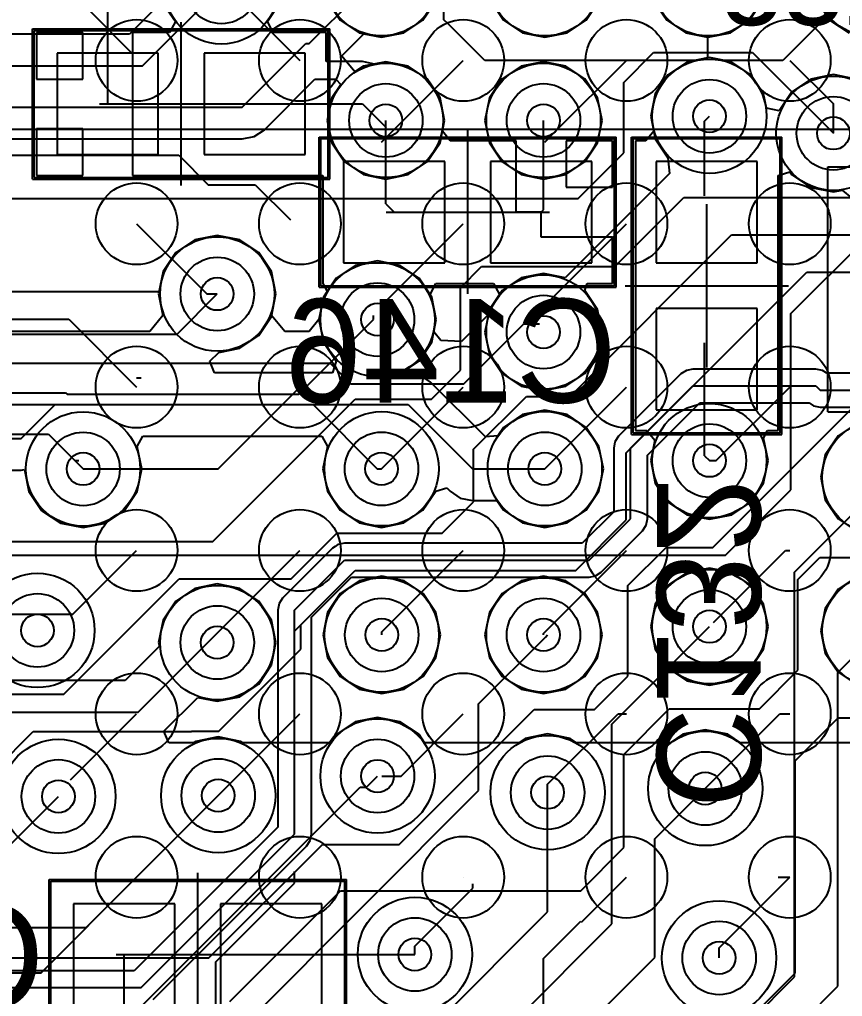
# Model space of a CAD drawing. Extents: x 28 to 300, y 18 to 330.
# Drawn here: x 168.56 to 173.6, y 139.54 to 145.52 of the extents above; entities that cross this region are included whole.
import ezdxf

# ---------------------------------------------------------------- set-up
doc = ezdxf.new("R2010")
doc.units = 0
for name, color, linetype in [('BOTTOMLAYER', 5, 'CONTINUOUS'), ('BOTTOMOVERLAY', 54, 'CONTINUOUS'), ('BOTTOMPASTE', 16, 'CONTINUOUS'), ('BOTTOMSOLDER', 6, 'CONTINUOUS'), ('DRILLDRAWING', 1, 'CONTINUOUS'), ('INTERNALPLANE1', 76, 'CONTINUOUS'), ('INTERNALPLANE6', 136, 'CONTINUOUS'), ('MECHANICAL14', 56, 'CONTINUOUS'), ('MECHANICAL16', 56, 'CONTINUOUS'), ('MECHANICAL8', 56, 'CONTINUOUS'), ('MIDLAYER1', 16, 'CONTINUOUS'), ('MIDLAYER3', 90, 'CONTINUOUS'), ('MULTILAYER', 9, 'CONTINUOUS'), ('TOPLAYER', 1, 'CONTINUOUS'), ('TOPPASTE', 8, 'CONTINUOUS'), ('TOPSOLDER', 216, 'CONTINUOUS'), ('VIAHOLELAYER', 16, 'CONTINUOUS')]:
    doc.layers.add(name, color=color, linetype=linetype)

msp = doc.modelspace()

# ---------------------------------------------------------------- linework, layer by layer
at = {"layer": 'BOTTOMLAYER'}
for p, q in [((169.1026, 145.0035), (169.1026, 145.6864)), ((170.448, 145.6329), (170.5258, 145.5164)), ((171.0334, 145.5164), (171.1112, 145.6329)), ((171.448, 145.6329), (171.5258, 145.5164)), ((172.0334, 145.5164), (172.1112, 145.6329)), ((172.448, 145.6329), (172.5258, 145.5164)), ((173.0334, 145.5164), (173.1112, 145.6329)), ((173.448, 145.6329), (173.5258, 145.5164)), ((169.4674, 145.5825), (169.5174, 145.5077)), ((170.0806, 145.5077), (170.1306, 145.5825)), ((169.5174, 145.5077), (169.4814, 145.4405)), ((170.1166, 145.4405), (170.0806, 145.5077)), ((170.5258, 145.5164), (170.6423, 145.4386)), ((170.9169, 145.4386), (171.0334, 145.5164)), ((171.5258, 145.5164), (171.6423, 145.4386)), ((171.9169, 145.4386), (172.0334, 145.5164)), ((172.5258, 145.5164), (172.6423, 145.4386)), ((172.9169, 145.4386), (173.0334, 145.5164)), ((173.5258, 145.5164), (173.6423, 145.4386)), ((168.9502, 145.4405), (168.6656, 145.4405)), ((168.6656, 145.4405), (168.6656, 145.1559)), ((168.9502, 145.1559), (168.9502, 145.4405)), ((169.4814, 145.4405), (169.255, 145.4405)), ((169.255, 145.4405), (169.255, 145.0033)), ((170.4396, 145.4405), (170.1166, 145.4405)), ((170.4396, 145.2625), (170.4396, 145.4405)), ((170.6423, 145.4386), (170.7796, 145.4113)), ((170.7796, 145.4113), (170.9169, 145.4386)), ((171.6423, 145.4386), (171.7796, 145.4113)), ((171.7796, 145.4113), (171.9169, 145.4386)), ((172.6423, 145.4386), (172.7796, 145.4113)), ((172.7796, 145.4113), (172.9169, 145.4386)), ((169.4126, 145.3135), (168.7926, 145.3135)), ((168.7926, 145.3135), (168.7926, 144.6935)), ((169.4126, 144.6935), (169.4126, 145.3135)), ((170.3126, 145.3135), (169.6926, 145.3135)), ((169.6926, 145.3135), (169.6926, 144.6935)), ((170.3126, 144.6935), (170.3126, 145.3135)), ((170.6631, 145.2625), (170.4396, 145.2625)), ((170.7367, 145.2479), (170.6631, 145.2625)), ((170.8062, 145.2617), (170.7367, 145.2479)), ((170.9435, 145.2344), (170.8062, 145.2617)), ((172.6501, 145.2598), (172.5336, 145.182)), ((172.7874, 145.2871), (172.6501, 145.2598)), ((172.9247, 145.2598), (172.7874, 145.2871)), ((173.0412, 145.182), (172.9247, 145.2598)), ((170.7367, 145.2479), (170.7367, 145.2479)), ((170.7367, 145.2479), (170.7367, 145.2479)), ((170.7367, 145.2479), (170.7367, 145.2479)), ((170.7367, 145.2479), (170.7367, 145.2479)), ((170.7367, 145.2479), (170.7367, 145.2479)), ((170.7367, 145.2479), (170.7367, 145.2479)), ((170.7367, 145.2479), (170.7367, 145.2479)), ((170.7367, 145.2479), (170.7367, 145.2479)), ((171.06, 145.1566), (170.9435, 145.2344)), ((168.6656, 145.1559), (168.9502, 145.1559)), ((171.1378, 145.0401), (171.06, 145.1566)), ((172.5336, 145.182), (172.4558, 145.0655)), ((173.119, 145.0655), (173.0412, 145.182)), ((173.4091, 145.1555), (173.2926, 145.0777)), ((173.5464, 145.1828), (173.4091, 145.1555)), ((173.6837, 145.1555), (173.5464, 145.1828)), ((173.2926, 145.0777), (173.2148, 144.9613)), ((171.1651, 144.9028), (171.1378, 145.0401)), ((172.4558, 145.0655), (172.4285, 144.9282)), ((173.1366, 144.9768), (173.119, 145.0655)), ((169.255, 145.0033), (169.255, 144.5665)), ((170.0026, 145.0035), (170.6631, 145.0035)), ((170.6631, 145.0035), (170.785, 144.8816)), ((173.2148, 144.9613), (173.1366, 144.9768)), ((170.8062, 144.8604), (170.8062, 144.9028)), ((171.152, 144.8369), (171.1651, 144.9028)), ((171.7714, 144.3552), (171.7714, 144.9028)), ((172.4285, 144.9282), (172.4467, 144.8369)), ((172.7572, 144.898), (172.7874, 144.9282)), ((172.7572, 144.441), (172.7572, 144.898)), ((168.9502, 144.8511), (168.6656, 144.8511)), ((168.6656, 144.8511), (168.6656, 144.5665)), ((168.9502, 144.5665), (168.9502, 144.8511)), ((170.785, 144.8816), (170.8062, 144.8604)), ((170.8062, 144.392), (170.8062, 144.8604)), ((170.8062, 144.8604), (170.8071, 144.8595)), ((171.2003, 144.778), (171.152, 144.8369)), ((172.4467, 144.8369), (172.3983, 144.778)), ((171.2663, 144.778), (171.2003, 144.778)), ((171.2942, 144.778), (171.2663, 144.778)), ((171.2663, 144.778), (171.2663, 144.778)), ((171.2663, 144.778), (171.2663, 144.778)), ((171.3072, 144.778), (171.2942, 144.778)), ((171.3202, 144.778), (171.3072, 144.778)), ((171.3481, 144.778), (171.3202, 144.778)), ((171.6048, 144.778), (171.3481, 144.778)), ((171.3481, 144.778), (171.3481, 144.778)), ((171.3481, 144.778), (171.3481, 144.778)), ((171.3481, 144.778), (171.3481, 144.778)), ((171.6048, 144.3407), (171.6048, 144.778)), ((172.1942, 144.778), (171.9096, 144.778)), ((171.9096, 144.778), (171.9096, 144.4934)), ((172.1942, 144.4934), (172.1942, 144.778)), ((172.3983, 144.778), (172.3338, 144.778)), ((172.3338, 144.778), (172.3338, 143.9319)), ((168.7926, 144.6935), (169.4126, 144.6935)), ((169.6926, 144.6935), (170.3126, 144.6935)), ((170.5472, 144.651), (170.5472, 144.031)), ((171.1672, 144.651), (170.5472, 144.651)), ((171.1672, 144.031), (171.1672, 144.651)), ((171.4472, 144.651), (171.4472, 144.031)), ((172.0672, 144.651), (171.4472, 144.651)), ((172.0672, 144.031), (172.0672, 144.651)), ((173.0808, 144.651), (172.4608, 144.651)), ((172.4608, 144.651), (172.4608, 144.031)), ((173.0808, 144.031), (173.0808, 144.651)), ((168.6656, 144.5665), (168.9502, 144.5665)), ((169.255, 144.5665), (169.5396, 144.5665)), ((169.5396, 144.5665), (169.5396, 144.5665)), ((169.5396, 144.5665), (169.5656, 144.5665)), ((169.5656, 144.5665), (169.5935, 144.5665)), ((169.5935, 144.5665), (169.5935, 144.5665)), ((169.5935, 144.5665), (169.5935, 144.5665)), ((169.5935, 144.5665), (169.5935, 144.5665)), ((169.5935, 144.5665), (169.5935, 144.5665)), ((169.5935, 144.5665), (169.5935, 144.5665)), ((169.5935, 144.5665), (169.5935, 144.5665)), ((169.5935, 144.5665), (169.5935, 144.5665)), ((169.5935, 144.5665), (170.4202, 144.5665)), ((170.4202, 144.5665), (170.4202, 143.904)), ((173.2078, 144.5658), (173.2807, 144.588)), ((173.2078, 143.9319), (173.2078, 144.5658)), ((173.2807, 144.588), (173.2926, 144.5701)), ((173.2926, 144.5701), (173.4091, 144.4923)), ((171.9096, 144.4934), (172.1942, 144.4934)), ((173.4091, 144.4923), (173.5464, 144.465)), ((173.5464, 144.465), (173.6007, 144.4758)), ((173.6007, 144.4758), (173.6596, 144.4275)), ((170.8062, 144.392), (170.8572, 144.341)), ((171.7569, 144.3407), (171.6048, 144.3407)), ((171.7569, 144.1886), (171.7569, 144.3407)), ((171.7572, 144.341), (171.7714, 144.3552)), ((169.7736, 144.1991), (169.6363, 144.1718)), ((169.9109, 144.1718), (169.7736, 144.1991)), ((172.1942, 144.1886), (171.7569, 144.1886)), ((172.1942, 143.904), (172.1942, 144.1886)), ((169.6363, 144.1718), (169.5198, 144.094)), ((170.0274, 144.094), (169.9109, 144.1718)), ((169.5198, 144.094), (169.442, 143.9775)), ((170.1052, 143.9775), (170.0274, 144.094)), ((170.5472, 144.031), (171.1672, 144.031)), ((171.4472, 144.031), (172.0672, 144.031)), ((172.4608, 144.031), (173.0808, 144.031)), ((169.442, 143.9775), (169.4175, 143.8542)), ((170.1325, 143.8402), (170.1052, 143.9775)), ((170.4202, 143.904), (170.4202, 143.904)), ((170.4202, 143.904), (170.4202, 143.904)), ((170.4202, 143.904), (170.4465, 143.8548)), ((171.0764, 143.8368), (171.1123, 143.904)), ((171.1123, 143.904), (171.2942, 143.904)), ((171.2942, 143.904), (171.2942, 143.904)), ((171.2942, 143.904), (171.2942, 143.904)), ((171.2942, 143.904), (171.2942, 143.904)), ((171.2942, 143.904), (171.3202, 143.904)), ((171.3202, 143.904), (171.3481, 143.904)), ((171.3481, 143.904), (171.3481, 143.904)), ((171.3481, 143.904), (171.3481, 143.904)), ((171.3481, 143.904), (171.3481, 143.904)), ((171.3481, 143.904), (171.3481, 143.904)), ((171.3481, 143.904), (171.3481, 143.904)), ((171.3481, 143.904), (171.3481, 143.904)), ((171.3481, 143.904), (171.3481, 143.904)), ((171.3481, 143.904), (171.4654, 143.904)), ((171.4654, 143.904), (171.5013, 143.8368)), ((172.0252, 143.8612), (172.0382, 143.904)), ((172.0382, 143.904), (172.1942, 143.904)), ((172.3338, 143.9319), (172.3338, 143.9319)), ((172.3338, 143.9319), (172.3338, 143.9319)), ((172.3338, 143.9319), (172.3338, 143.904)), ((172.3338, 143.904), (172.3338, 143.878)), ((172.3338, 143.878), (172.3338, 143.878)), ((172.3338, 143.878), (172.3338, 143.878)), ((172.3338, 143.878), (172.3338, 143.878)), ((172.3338, 143.878), (172.3338, 143.878)), ((172.3338, 143.878), (172.3338, 143.878)), ((172.3338, 143.878), (172.3338, 143.004)), ((173.2078, 143.904), (173.2078, 143.9319)), ((173.2078, 143.9319), (173.2078, 143.9319)), ((173.2078, 143.9319), (173.2078, 143.9319)), ((173.2078, 143.9319), (173.2078, 143.9319)), ((173.2078, 143.9319), (173.2078, 143.9319)), ((173.2078, 143.9319), (173.2078, 143.9319)), ((173.2078, 143.891), (173.2078, 143.904)), ((173.2078, 143.8811), (173.2078, 143.891)), ((173.2078, 143.878), (173.2078, 143.8811)), ((173.2078, 143.8501), (173.2078, 143.878)), ((169.4175, 143.8542), (168.3508, 143.8542)), ((169.5286, 143.5952), (169.7736, 143.8402)), ((170.1052, 143.7029), (170.1325, 143.8402)), ((170.4238, 143.8209), (170.3965, 143.6836)), ((170.4465, 143.8548), (170.4238, 143.8209)), ((171.087, 143.8209), (171.0764, 143.8368)), ((171.1143, 143.6836), (171.087, 143.8209)), ((171.5013, 143.8368), (171.4398, 143.7447)), ((172.103, 143.7447), (172.0252, 143.8612)), ((173.2078, 143.004), (173.2078, 143.8501)), ((173.2078, 143.8501), (173.2078, 143.8501)), ((173.2078, 143.8501), (173.2078, 143.8501)), ((170.0274, 143.5864), (170.1052, 143.7029)), ((171.4398, 143.7447), (171.4125, 143.6074)), ((172.1303, 143.6074), (172.103, 143.7447)), ((173.0808, 143.751), (172.4608, 143.751)), ((172.4608, 143.751), (172.4608, 143.131)), ((173.0808, 143.131), (173.0808, 143.751)), ((170.3965, 143.6836), (170.4238, 143.5463)), ((171.087, 143.5463), (171.1143, 143.6836)), ((168.0046, 143.5952), (169.5286, 143.5952)), ((169.9109, 143.5086), (170.0274, 143.5864)), ((171.4125, 143.6074), (171.4398, 143.4701)), ((172.103, 143.4701), (172.1303, 143.6074)), ((170.4238, 143.5463), (170.5016, 143.4298)), ((171.0092, 143.4298), (171.087, 143.5463)), ((172.7572, 143.441), (172.7572, 143.541)), ((169.7282, 143.4285), (169.7828, 143.4831)), ((169.7828, 143.4831), (169.9109, 143.5086)), ((171.4398, 143.4701), (171.5176, 143.3536)), ((172.0252, 143.3536), (172.103, 143.4701)), ((169.7573, 143.3581), (169.7282, 143.4285)), ((170.5016, 143.4298), (170.4799, 143.3581)), ((170.9358, 143.3808), (171.0092, 143.4298)), ((172.7572, 142.8502), (172.7572, 143.441)), ((170.4799, 143.3581), (169.7573, 143.3581)), ((170.9427, 143.3581), (170.9358, 143.3808)), ((171.017, 143.3433), (170.9427, 143.3581)), ((171.08, 143.3012), (171.017, 143.3433)), ((171.5176, 143.3536), (171.6341, 143.2758)), ((171.9087, 143.2758), (172.0252, 143.3536)), ((171.4158, 142.9654), (171.08, 143.3012)), ((171.6341, 143.2758), (171.7714, 143.2485)), ((171.7714, 143.2485), (171.9087, 143.2758)), ((168.573, 142.9551), (168.7818, 143.1639)), ((168.7818, 143.1639), (170.9427, 143.1639)), ((170.9427, 143.1639), (171.3364, 142.7702)), ((171.6423, 143.1018), (171.5258, 143.024)), ((171.7796, 143.1291), (171.6423, 143.1018)), ((171.9169, 143.1018), (171.7796, 143.1291)), ((172.0334, 143.024), (171.9169, 143.1018)), ((172.4608, 143.131), (173.0808, 143.131)), ((173.6915, 143.05), (173.575, 142.9722)), ((171.5258, 143.024), (171.4917, 142.9729)), ((172.1112, 142.9075), (172.0334, 143.024)), ((172.3338, 143.004), (172.405, 143.004)), ((172.405, 143.004), (172.4534, 142.9451)), ((173.119, 142.9573), (173.1439, 143.004)), ((173.1439, 143.004), (173.2078, 143.004)), ((166.013, 142.9551), (168.573, 142.9551)), ((169.2836, 142.9065), (169.3173, 142.9697)), ((169.3173, 142.9697), (170.4148, 142.9697)), ((170.4148, 142.9697), (170.448, 142.9075)), ((171.4917, 142.9729), (171.4158, 142.9654)), ((172.4534, 142.9451), (172.4285, 142.82)), ((173.1463, 142.82), (173.119, 142.9573)), ((173.575, 142.9722), (173.4972, 142.8557)), ((169.3109, 142.7692), (169.2836, 142.9065)), ((170.448, 142.9075), (170.4207, 142.7702)), ((172.1385, 142.7702), (172.1112, 142.9075)), ((172.4285, 142.82), (172.4558, 142.6827)), ((172.7572, 142.8502), (172.7874, 142.82)), ((173.119, 142.6827), (173.1463, 142.82)), ((173.4972, 142.8557), (173.4699, 142.7184)), ((168.3508, 142.7609), (168.573, 142.7609)), ((168.573, 142.7609), (168.5939, 142.765)), ((168.5939, 142.765), (168.6204, 142.6319)), ((169.2836, 142.6319), (169.3109, 142.7692)), ((170.4207, 142.7702), (170.448, 142.6329)), ((171.3364, 142.7702), (171.7796, 142.7702)), ((172.1112, 142.6329), (172.1385, 142.7702)), ((172.4558, 142.6827), (172.5336, 142.5662)), ((173.0412, 142.5662), (173.119, 142.6827)), ((173.4699, 142.7184), (173.4972, 142.5811)), ((168.6204, 142.6319), (168.6982, 142.5154)), ((169.2058, 142.5154), (169.2836, 142.6319)), ((170.448, 142.6329), (170.5258, 142.5164)), ((171.0334, 142.5164), (171.1112, 142.6329)), ((171.1112, 142.6329), (171.1786, 142.6533)), ((171.1786, 142.6533), (171.199, 142.6329)), ((171.199, 142.6329), (171.262, 142.5908)), ((172.0334, 142.5164), (172.1112, 142.6329)), ((171.262, 142.5908), (171.3364, 142.576)), ((171.3364, 142.576), (171.486, 142.576)), ((171.486, 142.576), (171.5258, 142.5164)), ((172.5336, 142.5662), (172.6501, 142.4884)), ((172.9247, 142.4884), (173.0412, 142.5662)), ((173.4972, 142.5811), (173.575, 142.4646)), ((168.6982, 142.5154), (168.8147, 142.4376)), ((169.0893, 142.4376), (169.2058, 142.5154)), ((170.5258, 142.5164), (170.6423, 142.4386)), ((170.9169, 142.4386), (171.0334, 142.5164)), ((171.5258, 142.5164), (171.6423, 142.4386)), ((171.9169, 142.4386), (172.0334, 142.5164)), ((172.6501, 142.4884), (172.7874, 142.4611)), ((172.7874, 142.4611), (172.9247, 142.4884)), ((173.575, 142.4646), (173.6915, 142.3868)), ((168.8147, 142.4376), (168.952, 142.4103)), ((168.952, 142.4103), (169.0893, 142.4376)), ((170.6423, 142.4386), (170.7796, 142.4113)), ((170.7796, 142.4113), (170.9169, 142.4386)), ((171.6423, 142.4386), (171.7796, 142.4113)), ((171.7796, 142.4113), (171.9169, 142.4386)), ((172.7874, 142.1629), (172.6501, 142.1356)), ((172.9247, 142.1356), (172.7874, 142.1629)), ((170.6435, 142.0848), (170.527, 142.007)), ((170.7808, 142.1121), (170.6435, 142.0848)), ((170.9181, 142.0848), (170.7808, 142.1121)), ((171.0346, 142.007), (170.9181, 142.0848)), ((171.6341, 142.0848), (171.5176, 142.007)), ((171.7714, 142.1121), (171.6341, 142.0848)), ((171.9087, 142.0848), (171.7714, 142.1121)), ((172.0252, 142.007), (171.9087, 142.0848)), ((172.6501, 142.1356), (172.5336, 142.0578)), ((173.0412, 142.0578), (172.9247, 142.1356)), ((173.6915, 142.1102), (173.575, 142.0324)), ((169.6363, 142.0382), (169.5198, 141.9604)), ((169.7736, 142.0655), (169.6363, 142.0382)), ((169.9109, 142.0382), (169.7736, 142.0655)), ((170.0274, 141.9604), (169.9109, 142.0382)), ((172.5336, 142.0578), (172.4558, 141.9413)), ((173.119, 141.9413), (173.0412, 142.0578)), ((173.575, 142.0324), (173.4972, 141.9159)), ((170.527, 142.007), (170.4492, 141.8905)), ((171.1124, 141.8905), (171.0346, 142.007)), ((171.5176, 142.007), (171.4398, 141.8905)), ((172.103, 141.8905), (172.0252, 142.007)), ((169.5198, 141.9604), (169.442, 141.8439)), ((170.1052, 141.8439), (170.0274, 141.9604)), ((172.4558, 141.9413), (172.4285, 141.804)), ((173.1463, 141.804), (173.119, 141.9413)), ((173.4972, 141.9159), (173.4699, 141.7786)), ((168.1196, 141.8802), (168.6723, 141.8802)), ((168.6723, 141.8802), (168.7742, 141.8802)), ((169.442, 141.8439), (169.4147, 141.7066)), ((170.1325, 141.7066), (170.1052, 141.8439)), ((170.4492, 141.8905), (170.4219, 141.7532)), ((171.1397, 141.7532), (171.1124, 141.8905)), ((171.4398, 141.8905), (171.4125, 141.7532)), ((172.1303, 141.7532), (172.103, 141.8905)), ((172.4285, 141.804), (172.4558, 141.6667)), ((173.119, 141.6667), (173.1463, 141.804)), ((169.2895, 141.2801), (169.7448, 141.7354)), ((169.7448, 141.7354), (169.7796, 141.7702)), ((170.4219, 141.7532), (170.4492, 141.6159)), ((171.1124, 141.6159), (171.1397, 141.7532)), ((171.4125, 141.7532), (171.4398, 141.6159)), ((172.103, 141.6159), (172.1303, 141.7532)), ((173.4699, 141.7786), (173.4972, 141.6413)), ((169.4191, 141.6844), (169.209, 141.4743)), ((169.4147, 141.7066), (169.4191, 141.6844)), ((170.1052, 141.5693), (170.1325, 141.7066)), ((172.4558, 141.6667), (172.5336, 141.5502)), ((173.0412, 141.5502), (173.119, 141.6667)), ((170.4492, 141.6159), (170.527, 141.4994)), ((171.0346, 141.4994), (171.1124, 141.6159)), ((171.4398, 141.6159), (171.5176, 141.4994)), ((172.0252, 141.4994), (172.103, 141.6159)), ((173.4972, 141.6413), (173.575, 141.5248)), ((170.0274, 141.4528), (170.1052, 141.5693)), ((172.5336, 141.5502), (172.6501, 141.4724)), ((172.9247, 141.4724), (173.0412, 141.5502)), ((170.527, 141.4994), (170.6435, 141.4216)), ((170.9181, 141.4216), (171.0346, 141.4994)), ((171.5176, 141.4994), (171.6341, 141.4216)), ((171.9087, 141.4216), (172.0252, 141.4994)), ((173.575, 141.5248), (173.6915, 141.447)), ((169.209, 141.4743), (167.8293, 141.4743)), ((169.9109, 141.375), (170.0274, 141.4528)), ((172.6501, 141.4724), (172.7874, 141.4451)), ((172.7874, 141.4451), (172.9247, 141.4724)), ((169.4473, 141.1632), (169.6553, 141.3712)), ((169.6553, 141.3712), (169.7736, 141.3477)), ((169.7736, 141.3477), (169.9109, 141.375)), ((170.6435, 141.4216), (170.7808, 141.3943)), ((170.7808, 141.3943), (170.9181, 141.4216)), ((171.6341, 141.4216), (171.7714, 141.3943)), ((171.7714, 141.3943), (171.9087, 141.4216)), ((166.9469, 141.2801), (169.2895, 141.2801)), ((170.7553, 141.2486), (170.618, 141.2213)), ((170.8926, 141.2213), (170.7553, 141.2486)), ((170.618, 141.2213), (170.5015, 141.1435)), ((171.0091, 141.1435), (170.8926, 141.2213)), ((169.4764, 141.0928), (169.4473, 141.1632)), ((169.7796, 141.1291), (169.6423, 141.1018)), ((169.9169, 141.1018), (169.7796, 141.1291)), ((170.5015, 141.1435), (170.4677, 141.0928)), ((171.0429, 141.0928), (171.0091, 141.1435)), ((171.7968, 141.1469), (171.6595, 141.1196)), ((171.9341, 141.1196), (171.7968, 141.1469)), ((172.6247, 141.145), (172.5466, 141.0928)), ((172.762, 141.1723), (172.6247, 141.145)), ((172.8993, 141.145), (172.762, 141.1723)), ((172.9774, 141.0928), (172.8993, 141.145)), ((169.6288, 141.0928), (169.4764, 141.0928)), ((169.6423, 141.1018), (169.6288, 141.0928)), ((169.9304, 141.0928), (169.9169, 141.1018)), ((170.4677, 141.0928), (169.9304, 141.0928)), ((171.6194, 141.0928), (171.0429, 141.0928)), ((171.6595, 141.1196), (171.6194, 141.0928)), ((171.9742, 141.0928), (171.9341, 141.1196)), ((172.5466, 141.0928), (171.9742, 141.0928)), ((173.7809, 141.0928), (172.9774, 141.0928)), ((168.8942, 140.1065), (168.8942, 139.4865)), ((169.5142, 140.1065), (168.8942, 140.1065)), ((169.5142, 139.4865), (169.5142, 140.1065)), ((169.7942, 140.1065), (169.7942, 139.4865)), ((170.4142, 140.1065), (169.7942, 140.1065)), ((170.4142, 139.4865), (170.4142, 140.1065)), ((169.2042, 138.8258), (169.2042, 139.7965)), ((170.1042, 139.7965), (170.1051, 139.7974)), ((170.1051, 139.7974), (170.984, 139.7974))]:
    msp.add_line(p, q, dxfattribs=at)
for centre in [(169.799, 145.7198), (172.7874, 144.9282), (170.8062, 144.9028), (171.7714, 144.9028), (173.5464, 144.8239), (169.7736, 143.8402), (170.7554, 143.6836), (171.7714, 143.6074), (172.7874, 142.82), (168.952, 142.7692), (170.7796, 142.7702), (171.7796, 142.7702), (172.7874, 141.804), (168.6723, 141.781), (170.7808, 141.7532), (171.7714, 141.7532), (169.7736, 141.7066), (170.7553, 140.8897), (171.7968, 140.788), (172.762, 140.8134), (168.8005, 140.7648), (169.7796, 140.7702), (170.984, 139.7974), (172.847, 139.7762)]:
    msp.add_circle(centre, 0.225, dxfattribs=at)
at = {"layer": 'BOTTOMPASTE'}
for p, q in [((169.4126, 145.3135), (168.7926, 145.3135)), ((168.7926, 145.3135), (168.7926, 144.6935)), ((169.4126, 144.6935), (169.4126, 145.3135)), ((170.3126, 145.3135), (169.6926, 145.3135)), ((169.6926, 145.3135), (169.6926, 144.6935)), ((170.3126, 144.6935), (170.3126, 145.3135)), ((168.7926, 144.6935), (169.4126, 144.6935)), ((169.6926, 144.6935), (170.3126, 144.6935)), ((170.5472, 144.651), (170.5472, 144.031)), ((171.1672, 144.651), (170.5472, 144.651)), ((171.1672, 144.031), (171.1672, 144.651)), ((171.4472, 144.651), (171.4472, 144.031)), ((172.0672, 144.651), (171.4472, 144.651)), ((172.0672, 144.031), (172.0672, 144.651)), ((173.0808, 144.651), (172.4608, 144.651)), ((172.4608, 144.651), (172.4608, 144.031)), ((173.0808, 144.031), (173.0808, 144.651)), ((170.5472, 144.031), (171.1672, 144.031)), ((171.4472, 144.031), (172.0672, 144.031)), ((172.4608, 144.031), (173.0808, 144.031)), ((173.0808, 143.751), (172.4608, 143.751)), ((172.4608, 143.751), (172.4608, 143.131)), ((173.0808, 143.131), (173.0808, 143.751)), ((172.4608, 143.131), (173.0808, 143.131)), ((168.8942, 140.1065), (168.8942, 139.4865)), ((169.5142, 140.1065), (168.8942, 140.1065)), ((169.5142, 139.4865), (169.5142, 140.1065)), ((169.7942, 140.1065), (169.7942, 139.4865)), ((170.4142, 140.1065), (169.7942, 140.1065)), ((170.4142, 139.4865), (170.4142, 140.1065))]:
    msp.add_line(p, q, dxfattribs=at)
at = {"layer": 'BOTTOMSOLDER'}
for p, q in [((169.4126, 145.3135), (168.7926, 145.3135)), ((168.7926, 145.3135), (168.7926, 144.6935)), ((169.4126, 144.6935), (169.4126, 145.3135)), ((170.3126, 145.3135), (169.6926, 145.3135)), ((169.6926, 145.3135), (169.6926, 144.6935)), ((170.3126, 144.6935), (170.3126, 145.3135)), ((168.7926, 144.6935), (169.4126, 144.6935)), ((169.6926, 144.6935), (170.3126, 144.6935)), ((170.5472, 144.651), (170.5472, 144.031)), ((171.1672, 144.651), (170.5472, 144.651)), ((171.1672, 144.031), (171.1672, 144.651)), ((171.4472, 144.651), (171.4472, 144.031)), ((172.0672, 144.651), (171.4472, 144.651)), ((172.0672, 144.031), (172.0672, 144.651)), ((173.0808, 144.651), (172.4608, 144.651)), ((172.4608, 144.651), (172.4608, 144.031)), ((173.0808, 144.031), (173.0808, 144.651)), ((170.5472, 144.031), (171.1672, 144.031)), ((171.4472, 144.031), (172.0672, 144.031)), ((172.4608, 144.031), (173.0808, 144.031)), ((173.0808, 143.751), (172.4608, 143.751)), ((172.4608, 143.751), (172.4608, 143.131)), ((173.0808, 143.131), (173.0808, 143.751)), ((172.4608, 143.131), (173.0808, 143.131)), ((168.8942, 140.1065), (168.8942, 139.4865)), ((169.5142, 140.1065), (168.8942, 140.1065)), ((169.5142, 139.4865), (169.5142, 140.1065)), ((169.7942, 140.1065), (169.7942, 139.4865)), ((170.4142, 140.1065), (169.7942, 140.1065)), ((170.4142, 139.4865), (170.4142, 140.1065))]:
    msp.add_line(p, q, dxfattribs=at)
at = {"layer": 'DRILLDRAWING'}
for centre in [(172.7874, 144.9282), (170.8062, 144.9028), (171.7714, 144.9028), (173.5464, 144.8239), (169.7736, 143.8402), (170.7554, 143.6836), (171.7714, 143.6074), (168.952, 142.7692), (170.7796, 142.7702), (171.7796, 142.7702), (172.7874, 142.82), (172.7874, 141.804), (168.6723, 141.781), (170.7808, 141.7532), (171.7714, 141.7532), (169.7736, 141.7066), (170.7553, 140.8897), (171.7968, 140.788), (172.762, 140.8134), (168.8005, 140.7648), (169.7796, 140.7702), (170.984, 139.7974), (172.847, 139.7762)]:
    msp.add_circle(centre, 0.1, dxfattribs=at)
at = {"layer": 'INTERNALPLANE1'}
for p, q in [((172.6125, 143.3505), (172.2315, 142.9695)), ((172.6462, 143.3729), (172.6125, 143.3505)), ((172.6858, 143.3808), (172.6462, 143.3729)), ((173.4397, 143.3808), (172.6858, 143.3808)), ((173.4793, 143.3729), (173.4397, 143.3808)), ((173.4397, 143.3808), (173.4397, 143.3808)), ((173.5056, 143.3554), (173.4793, 143.3729)), ((188.129, 143.3554), (173.5056, 143.3554)), ((172.3048, 142.8962), (172.6858, 143.2772)), ((172.6858, 143.2772), (173.4397, 143.2772)), ((173.4397, 143.2772), (173.4651, 143.2518)), ((173.4651, 143.2518), (183.7732, 143.2518)), ((172.4084, 142.8533), (172.7287, 143.1736)), ((172.7287, 143.1736), (173.3992, 143.1736)), ((173.3992, 143.1736), (173.4255, 143.1561)), ((173.4255, 143.1561), (173.4651, 143.1482)), ((173.4651, 143.1482), (188.0861, 143.1482)), ((172.2091, 142.9358), (172.2012, 142.8962)), ((172.2315, 142.9695), (172.2091, 142.9358)), ((172.2012, 142.8962), (172.2012, 142.8962)), ((172.2012, 142.8962), (172.2012, 142.5073)), ((172.3048, 142.4644), (172.3048, 142.8962)), ((172.3048, 142.4644), (172.3048, 142.8962)), ((172.4084, 142.4644), (172.4084, 142.8533)), ((172.2012, 142.5073), (172.0079, 142.314)), ((172.0508, 142.2104), (172.3048, 142.4644)), ((172.4005, 142.4248), (172.4084, 142.4644)), ((172.124, 142.1372), (172.378, 142.3911)), ((172.378, 142.3912), (172.4005, 142.4248)), ((172.378, 142.3911), (172.378, 142.3912)), ((170.4789, 142.2836), (170.1741, 141.9789)), ((170.4958, 142.2949), (170.4789, 142.2837)), ((170.4789, 142.2837), (170.4789, 142.2836)), ((170.5126, 142.3061), (170.4958, 142.2949)), ((170.5522, 142.314), (170.5126, 142.3061)), ((172.0079, 142.314), (170.5522, 142.314)), ((170.5522, 142.314), (170.5522, 142.314)), ((170.2474, 141.9056), (170.5522, 142.2104)), ((170.5522, 142.2104), (172.0508, 142.2104)), ((170.351, 141.8627), (170.5951, 142.1068)), ((170.5951, 142.1068), (172.0508, 142.1068)), ((172.0508, 142.1068), (172.0904, 142.1147)), ((172.0508, 142.1068), (172.0508, 142.1068)), ((172.0904, 142.1147), (172.124, 142.1372)), ((170.1741, 141.9789), (170.1517, 141.9452)), ((170.1517, 141.9452), (170.1438, 141.9056)), ((170.1438, 141.9056), (170.1438, 141.9056)), ((170.1438, 141.9056), (170.1438, 140.5769)), ((170.2474, 140.534), (170.2474, 141.9056)), ((170.351, 140.534), (170.351, 141.8627)), ((170.1438, 140.5769), (169.2647, 139.6978)), ((169.3076, 139.5942), (170.2474, 140.534)), ((170.3431, 140.4944), (170.351, 140.534)), ((170.3206, 140.4608), (170.3431, 140.4944)), ((169.3808, 139.521), (170.3206, 140.4608)), ((169.2647, 139.6978), (166.4628, 139.6978)), ((166.4628, 139.5942), (169.3076, 139.5942))]:
    msp.add_line(p, q, dxfattribs=at)
for centre in [(170.7796, 145.7702), (171.7796, 145.7702), (172.7796, 145.7702), (173.7796, 145.7702), (169.799, 145.7198), (170.8062, 144.9028), (172.7874, 144.9282), (173.5464, 144.8239), (169.7736, 143.8402), (170.7554, 143.6836), (171.7714, 143.6074), (168.952, 142.7692), (170.7796, 142.7702), (171.7796, 142.7702), (173.8288, 142.7184), (172.7874, 141.804), (170.7808, 141.7532), (171.7714, 141.7532), (173.8288, 141.7786), (169.7736, 141.7066), (170.7553, 140.8897), (171.7968, 140.788), (172.762, 140.8134), (168.8005, 140.7648), (169.7796, 140.7702), (172.847, 139.7762)]:
    msp.add_circle(centre, 0.35, dxfattribs=at)
at = {"layer": 'INTERNALPLANE6'}
for centre in [(170.7796, 145.7702), (171.7796, 145.7702), (172.7796, 145.7702), (173.7796, 145.7702), (169.799, 145.7198), (171.7714, 144.9028), (173.5464, 144.8239), (170.7554, 143.6836), (171.7714, 143.6074), (172.7874, 142.82), (168.952, 142.7692), (170.7796, 142.7702), (171.7796, 142.7702), (173.8288, 142.7184), (172.7874, 141.804), (168.6723, 141.781), (171.7714, 141.7532), (173.8288, 141.7786), (169.7736, 141.7066), (170.7553, 140.8897), (171.7968, 140.788), (172.762, 140.8134), (168.8005, 140.7648), (169.7796, 140.7702), (170.984, 139.7974)]:
    msp.add_circle(centre, 0.35, dxfattribs=at)
at = {"layer": 'MECHANICAL14'}
for p, q in [((168.6526, 145.4535), (170.4526, 145.4535)), ((168.6526, 144.5535), (168.6526, 145.4535)), ((170.4526, 144.5535), (170.4526, 145.4535)), ((170.4072, 143.891), (170.4072, 144.791)), ((170.4072, 144.791), (172.2072, 144.791)), ((172.2072, 143.891), (172.2072, 144.791)), ((172.3208, 144.791), (173.2208, 144.791)), ((172.3208, 142.991), (172.3208, 144.791)), ((173.2208, 142.991), (173.2208, 144.791)), ((168.6526, 144.5535), (170.4526, 144.5535)), ((170.4072, 143.891), (172.2072, 143.891)), ((172.3208, 142.991), (173.2208, 142.991)), ((168.7542, 139.3465), (168.7542, 140.2465)), ((168.7542, 140.2465), (170.5542, 140.2465)), ((170.5542, 139.3465), (170.5542, 140.2465))]:
    msp.add_line(p, q, dxfattribs=at)
at = {"layer": 'MECHANICAL16'}
for p, q in [((169.5526, 144.5035), (169.5526, 145.5035)), ((168.6426, 145.4635), (170.4626, 145.4635)), ((168.6426, 144.5435), (168.6426, 145.4635)), ((170.4626, 144.5435), (170.4626, 145.4635)), ((169.0526, 145.0035), (170.0526, 145.0035)), ((171.3072, 143.841), (171.3072, 144.841)), ((170.3972, 143.881), (170.3972, 144.801)), ((170.3972, 144.801), (172.2172, 144.801)), ((172.2172, 143.881), (172.2172, 144.801)), ((172.3108, 144.801), (173.2308, 144.801)), ((172.3108, 142.981), (172.3108, 144.801)), ((173.2308, 142.981), (173.2308, 144.801)), ((173.5116, 143.1188), (173.5116, 144.6188)), ((173.5116, 144.6188), (176.6116, 144.6188)), ((168.6426, 144.5435), (170.4626, 144.5435)), ((172.7708, 143.391), (172.7708, 144.391)), ((170.8072, 144.341), (171.8072, 144.341)), ((170.3972, 143.881), (172.2172, 143.881)), ((172.2708, 143.891), (173.2708, 143.891)), ((173.5116, 143.1188), (176.6116, 143.1188)), ((172.3108, 142.981), (173.2308, 142.981)), ((169.6542, 139.2965), (169.6542, 140.2965)), ((168.7442, 139.3365), (168.7442, 140.2565)), ((168.7442, 140.2565), (170.5642, 140.2565)), ((170.5642, 139.3365), (170.5642, 140.2565)), ((169.1542, 139.7965), (170.1542, 139.7965))]:
    msp.add_line(p, q, dxfattribs=at)
at = {"layer": 'MECHANICAL8'}
msp.add_line((160.0248, 144.8496), (238.7698, 144.8496), dxfattribs=at)
at = {"layer": 'MIDLAYER1'}
for p, q in [((172.2628, 145.1356), (172.4455, 145.3183)), ((172.4455, 145.3183), (173.052, 145.3183)), ((173.052, 145.3183), (173.5464, 144.8239)), ((172.2628, 144.7038), (172.2628, 145.1356)), ((171.9834, 144.4244), (172.2628, 144.7038)), ((166.1615, 144.4244), (171.9834, 144.4244)), ((172.2082, 144.0076), (172.6308, 144.4302)), ((172.6308, 144.4302), (173.7095, 144.4302)), ((172.8084, 142.2893), (174.9266, 144.4075)), ((171.9345, 143.2137), (172.9224, 144.2016)), ((172.9224, 144.2016), (173.8042, 144.2016)), ((171.2629, 143.8784), (171.3921, 144.0076)), ((171.3921, 144.0076), (172.2082, 144.0076)), ((172.2781, 142.8675), (173.3836, 143.973)), ((173.3836, 143.973), (173.8989, 143.973)), ((171.2629, 143.3742), (171.2629, 143.8784)), ((170.73, 143.6836), (170.73, 143.709)), ((170.2728, 143.2264), (170.73, 143.6836)), ((171.0854, 143.1967), (171.2629, 143.3742)), ((167.3941, 143.2354), (168.845, 143.2354)), ((168.845, 143.2354), (168.854, 143.2264)), ((168.854, 143.2264), (170.2728, 143.2264)), ((169.7458, 142.3253), (170.6172, 143.1967)), ((170.6172, 143.1967), (171.0854, 143.1967)), ((171.3426, 142.89), (171.6663, 143.2137)), ((171.6663, 143.2137), (171.9345, 143.2137)), ((167.4993, 142.9814), (168.7398, 142.9814)), ((168.7398, 142.9814), (168.9012, 142.82)), ((171.3426, 142.5685), (171.3426, 142.89)), ((172.2781, 142.4575), (172.2781, 142.8675)), ((168.9012, 142.82), (168.9266, 142.82)), ((168.9012, 142.82), (168.952, 142.7692)), ((171.1506, 142.3765), (171.3426, 142.5685)), ((171.9685, 142.1479), (172.2781, 142.4575)), ((168.4088, 142.3248), (168.7459, 142.3248)), ((168.7459, 142.3248), (168.7464, 142.3253)), ((168.7464, 142.3253), (169.7458, 142.3253)), ((170.226, 142.0967), (170.5058, 142.3765)), ((170.5058, 142.3765), (171.1506, 142.3765)), ((172.2877, 142.0553), (172.5216, 142.2893)), ((172.5216, 142.2893), (172.8084, 142.2893)), ((173.3292, 142.0931), (173.4632, 142.227)), ((173.4632, 142.227), (173.8942, 142.227)), ((170.2855, 141.8147), (170.6187, 142.1479)), ((170.6187, 142.1479), (171.9685, 142.1479)), ((168.8338, 141.3909), (169.5396, 142.0967)), ((169.5396, 142.0967), (170.226, 142.0967)), ((173.3292, 141.5368), (173.3292, 142.0931)), ((172.2877, 141.5004), (172.2877, 142.0553)), ((170.2474, 141.7766), (170.2855, 141.8147)), ((170.2855, 141.6668), (170.2855, 141.8147)), ((169.7826, 141.1639), (170.2855, 141.6668)), ((172.0833, 141.296), (172.2877, 141.5004)), ((173.0934, 141.301), (173.3292, 141.5368)), ((167.7983, 141.3909), (168.8338, 141.3909)), ((170.8878, 140.4705), (171.7133, 141.296)), ((171.7133, 141.296), (172.0833, 141.296)), ((172.2633, 141.0223), (172.5419, 141.301)), ((172.5419, 141.301), (173.0934, 141.301)), ((173.3126, 140.9817), (173.5762, 141.2453)), ((173.5762, 141.2453), (174.0202, 141.2453)), ((168.1767, 140.6926), (168.6464, 141.1623)), ((168.6464, 141.1623), (169.6149, 141.1623)), ((169.6149, 141.1623), (169.6165, 141.1639)), ((169.6165, 141.1639), (169.7826, 141.1639)), ((172.2633, 140.4511), (172.2633, 141.0223)), ((173.3126, 139.6837), (173.3126, 140.9817)), ((169.7228, 139.7762), (170.4171, 140.4705)), ((170.4171, 140.4705), (170.8878, 140.4705)), ((171.9997, 140.1875), (172.2633, 140.4511)), ((169.8498, 139.5095), (170.5278, 140.1875)), ((170.5278, 140.1875), (171.9997, 140.1875)), ((166.0695, 139.7762), (169.7228, 139.7762)), ((172.9097, 139.2809), (173.3126, 139.6837))]:
    msp.add_line(p, q, dxfattribs=at)
for centre in [(169.799, 145.7198), (172.7874, 144.9282), (170.8062, 144.9028), (171.7714, 144.9028), (173.5464, 144.8239), (169.7736, 143.8402), (170.7554, 143.6836), (171.7714, 143.6074), (172.7874, 142.82), (168.952, 142.7692), (170.7796, 142.7702), (171.7796, 142.7702), (172.7874, 141.804), (168.6723, 141.781), (170.7808, 141.7532), (171.7714, 141.7532), (169.7736, 141.7066), (170.7553, 140.8897), (171.7968, 140.788), (172.762, 140.8134), (168.8005, 140.7648), (169.7796, 140.7702), (170.984, 139.7974), (172.847, 139.7762)]:
    msp.add_circle(centre, 0.225, dxfattribs=at)
at = {"layer": 'MIDLAYER3'}
for p, q in [((171.1616, 145.5188), (171.1616, 146.4188)), ((170.3363, 145.3727), (170.73, 145.7664)), ((169.3164, 145.2372), (169.799, 145.7198)), ((169.451, 145.6465), (169.2359, 145.4314)), ((171.0334, 145.5164), (171.1112, 145.6329)), ((172.448, 145.6329), (172.5258, 145.5164)), ((172.448, 145.6329), (172.5258, 145.5164)), ((173.0334, 145.5164), (173.1112, 145.6329)), ((170.9169, 145.4386), (171.0334, 145.5164)), ((171.1866, 145.4938), (171.1616, 145.5188)), ((171.4116, 145.2688), (171.1866, 145.4938)), ((172.5258, 145.5164), (172.6423, 145.4386)), ((172.5258, 145.5164), (172.6423, 145.4386)), ((172.9169, 145.4386), (173.0334, 145.5164)), ((173.5092, 145.5414), (173.2366, 145.2688)), ((170.5357, 145.2974), (170.6712, 145.4329)), ((170.6712, 145.4329), (170.7796, 145.4113)), ((170.7796, 145.4113), (170.9169, 145.4386)), ((172.6423, 145.4386), (172.7796, 145.4113)), ((172.6423, 145.4386), (172.7765, 145.4119)), ((172.7796, 145.4113), (172.9169, 145.4386)), ((169.2359, 145.4314), (166.8641, 145.4314)), ((169.926, 144.9832), (170.3155, 145.3727)), ((170.3155, 145.3727), (170.3363, 145.3727)), ((172.7765, 145.4119), (172.7765, 145.2849)), ((170.5361, 145.2968), (170.5357, 145.2974)), ((170.6163, 145.1992), (170.5361, 145.2968)), ((170.5361, 145.2968), (170.5361, 145.2968)), ((170.8062, 145.2617), (170.6689, 145.2344)), ((170.9435, 145.2344), (170.8062, 145.2617)), ((172.6954, 145.2688), (171.4116, 145.2688)), ((171.7714, 145.2617), (171.6341, 145.2344)), ((171.9087, 145.2344), (171.7714, 145.2617)), ((172.6501, 145.2598), (172.5336, 145.182)), ((172.7765, 145.2849), (172.6501, 145.2598)), ((172.7874, 145.2871), (172.6954, 145.2688)), ((172.8794, 145.2688), (172.7874, 145.2871)), ((173.2366, 145.2688), (172.8794, 145.2688)), ((173.2864, 143.7202), (174.8463, 145.2801)), ((158.7119, 145.2372), (169.3164, 145.2372)), ((170.6689, 145.2344), (170.6163, 145.1992)), ((171.06, 145.1566), (170.9435, 145.2344)), ((171.6341, 145.2344), (171.5176, 145.1566)), ((172.0252, 145.1566), (171.9087, 145.2344)), ((170.0633, 144.8459), (170.372, 145.1546)), ((170.372, 145.1546), (170.499, 145.1546)), ((170.499, 145.1546), (170.5302, 145.1234)), ((171.1378, 145.0401), (171.06, 145.1566)), ((171.5176, 145.1566), (171.4398, 145.0401)), ((172.103, 145.0401), (172.0252, 145.1566)), ((172.5336, 145.182), (172.4558, 145.0655)), ((170.5302, 145.1234), (170.4746, 145.0401)), ((170.4746, 145.0401), (170.4473, 144.9028)), ((171.1651, 144.9028), (171.1378, 145.0401)), ((171.4398, 145.0401), (171.4125, 144.9028)), ((172.1303, 144.9028), (172.103, 145.0401)), ((172.4558, 145.0655), (172.4285, 144.9282)), ((158.8171, 144.9832), (169.926, 144.9832)), ((170.4473, 144.9028), (170.4746, 144.7655)), ((171.1378, 144.7655), (171.1651, 144.9028)), ((171.4125, 144.9028), (171.4398, 144.7655)), ((172.103, 144.7655), (172.1303, 144.9028)), ((172.4285, 144.9282), (172.4558, 144.7909)), ((170.0003, 144.8038), (170.0633, 144.8459)), ((163.322, 144.789), (169.926, 144.789)), ((169.926, 144.789), (170.0003, 144.8038)), ((172.4558, 144.7909), (172.5336, 144.6744)), ((170.4746, 144.7655), (170.5524, 144.649)), ((171.06, 144.649), (171.1378, 144.7655)), ((171.4398, 144.7655), (171.5176, 144.649)), ((172.0252, 144.649), (172.103, 144.7655)), ((172.5336, 144.6744), (172.5431, 144.5777)), ((170.5524, 144.649), (170.6689, 144.5712)), ((170.9435, 144.5712), (171.06, 144.649)), ((171.5176, 144.649), (171.6341, 144.5712)), ((171.9087, 144.5712), (172.0252, 144.649)), ((170.6689, 144.5712), (170.8062, 144.5439)), ((170.8062, 144.5439), (170.9435, 144.5712)), ((171.6341, 144.5712), (171.7714, 144.5439)), ((171.7714, 144.5439), (171.9087, 144.5712)), ((172.5431, 144.5777), (171.9051, 143.9397)), ((169.7736, 144.1991), (169.6363, 144.1718)), ((169.9109, 144.1718), (169.7736, 144.1991)), ((169.6363, 144.1718), (169.5198, 144.094)), ((170.0274, 144.094), (169.9109, 144.1718)), ((169.5198, 144.094), (169.442, 143.9775)), ((170.1052, 143.9775), (170.0274, 144.094)), ((170.6181, 144.0152), (170.5016, 143.9374)), ((170.7554, 144.0425), (170.6181, 144.0152)), ((170.8927, 144.0152), (170.7554, 144.0425)), ((171.0092, 143.9374), (170.8927, 144.0152)), ((169.442, 143.9775), (169.4147, 143.8402)), ((170.1325, 143.8402), (170.1052, 143.9775)), ((170.5016, 143.9374), (170.4238, 143.8209)), ((171.087, 143.8209), (171.0092, 143.9374)), ((171.6341, 143.939), (171.5176, 143.8612)), ((171.7714, 143.9663), (171.6341, 143.939)), ((171.9051, 143.9397), (171.7714, 143.9663)), ((169.4147, 143.8402), (169.4407, 143.7093)), ((170.1065, 143.7093), (170.1325, 143.8402)), ((170.4238, 143.8209), (170.3965, 143.6836)), ((171.1143, 143.6836), (171.087, 143.8209)), ((171.5176, 143.8612), (171.4398, 143.7447)), ((169.4407, 143.7093), (169.3602, 143.6111)), ((170.187, 143.6111), (170.1065, 143.7093)), ((171.434, 143.7156), (171.2686, 143.5502)), ((171.4398, 143.7447), (171.434, 143.7156)), ((173.2864, 142.6413), (173.2864, 143.7202)), ((170.3965, 143.6836), (170.337, 143.6111)), ((171.0993, 143.6082), (171.1143, 143.6836)), ((171.283, 143.2899), (171.6513, 143.6582)), ((171.6513, 143.6582), (171.746, 143.6582)), ((169.3602, 143.6111), (167.0637, 143.6111)), ((170.337, 143.6111), (170.187, 143.6111)), ((171.1418, 143.5564), (171.0993, 143.6082)), ((171.2686, 143.5502), (171.1418, 143.5564)), ((158.4709, 143.4169), (170.4653, 143.4169)), ((170.4653, 143.4169), (170.5923, 143.2899)), ((170.5923, 143.2899), (171.283, 143.2899)), ((170.5923, 143.2899), (170.8588, 143.2899)), ((158.5761, 143.1629), (170.3601, 143.1629)), ((170.3601, 143.1629), (170.7528, 142.7702)), ((170.7528, 142.7702), (170.7796, 142.7702)), ((172.8865, 142.2414), (173.2864, 142.6413)), ((173.3081, 142.1373), (173.8288, 142.658)), ((168.1367, 142.2414), (172.8865, 142.2414)), ((173.3081, 139.6597), (173.3081, 142.1373)), ((172.1905, 141.2071), (172.7874, 141.804)), ((171.3741, 141.3305), (171.7841, 141.7405)), ((171.7841, 141.7405), (171.7968, 141.7532)), ((173.5745, 141.5243), (173.8288, 141.7786)), ((173.5745, 139.6028), (173.5745, 141.5243)), ((171.3741, 140.8001), (171.3741, 141.3305)), ((172.1905, 139.9856), (172.1905, 141.2071)), ((170.6869, 140.8213), (170.7553, 140.8897)), ((168.6131, 138.7864), (170.648, 140.8213)), ((168.9715, 139.9621), (169.7796, 140.7702)), ((169.5362, 138.9622), (171.3741, 140.8001)), ((170.648, 140.8213), (170.6869, 140.8213)), ((171.7968, 140.0585), (171.7968, 140.788)), ((172.4533, 140.5047), (172.762, 140.8134)), ((168.3504, 140.3147), (168.8005, 140.7648)), ((172.4533, 139.7792), (172.4533, 140.5047)), ((169.8976, 138.1593), (171.7968, 140.0585)), ((167.356, 139.9621), (168.9715, 139.9621)), ((170.2534, 138.0485), (172.1905, 139.9856)), ((170.5877, 137.9136), (172.4533, 139.7792)), ((172.9378, 139.2894), (173.3081, 139.6597)), ((173.0325, 139.0608), (173.5745, 139.6028))]:
    msp.add_line(p, q, dxfattribs=at)
for centre in [(169.799, 145.7198), (172.7874, 144.9282), (170.8062, 144.9028), (171.7714, 144.9028), (173.5464, 144.8239), (169.7736, 143.8402), (170.7554, 143.6836), (171.7714, 143.6074), (172.7874, 142.82), (168.952, 142.7692), (170.7796, 142.7702), (171.7796, 142.7702), (172.7874, 141.804), (168.6723, 141.781), (170.7808, 141.7532), (171.7714, 141.7532), (169.7736, 141.7066), (170.7553, 140.8897), (171.7968, 140.788), (172.762, 140.8134), (168.8005, 140.7648), (169.7796, 140.7702), (170.984, 139.7974), (172.847, 139.7762)]:
    msp.add_circle(centre, 0.225, dxfattribs=at)
at = {"layer": 'MULTILAYER'}
for centre in [(169.799, 145.7198), (172.7874, 144.9282), (170.8062, 144.9028), (171.7714, 144.9028), (173.5464, 144.8239), (169.7736, 143.8402), (170.7554, 143.6836), (171.7714, 143.6074), (172.7874, 142.82), (168.952, 142.7692), (170.7796, 142.7702), (171.7796, 142.7702), (172.7874, 141.804), (168.6723, 141.781), (170.7808, 141.7532), (171.7714, 141.7532), (169.7736, 141.7066), (170.7553, 140.8897), (171.7968, 140.788), (172.762, 140.8134), (168.8005, 140.7648), (169.7796, 140.7702), (170.984, 139.7974), (172.847, 139.7762)]:
    msp.add_circle(centre, 0.225, dxfattribs=at)
at = {"layer": 'TOPLAYER'}
for p, q in [((169.83, 145.7198), (170.2796, 145.2702)), ((168.9823, 145.5837), (169.2568, 145.3092)), ((170.8592, 144.8498), (171.2796, 145.2702)), ((171.2796, 145.2702), (171.2796, 145.2702)), ((171.8418, 144.8324), (172.2796, 145.2702)), ((172.2796, 145.2702), (172.2796, 145.2702)), ((173.2796, 145.2702), (173.5464, 145.0034)), ((173.5464, 144.8239), (173.5464, 145.0034)), ((170.7796, 144.7702), (170.8592, 144.8498)), ((171.7796, 144.7702), (171.8418, 144.8324)), ((167.5296, 144.6891), (169.5374, 144.6891)), ((169.5374, 144.6891), (169.7174, 144.5091)), ((169.7174, 144.5091), (170.0061, 144.5091)), ((170.0061, 144.5091), (170.222, 144.2932)), ((169.2796, 144.2702), (169.7096, 143.8402)), ((170.7796, 143.7702), (171.2796, 144.2702)), ((171.2796, 144.2702), (171.2796, 144.2702)), ((171.7796, 143.7702), (172.2796, 144.2702)), ((169.7096, 143.8402), (169.7736, 143.8402)), ((167.528, 143.6853), (168.8645, 143.6853)), ((168.8645, 143.6853), (169.2796, 143.2702)), ((169.2796, 143.328), (169.3076, 143.328)), ((169.7796, 142.7702), (170.2796, 143.2702)), ((170.2796, 143.2702), (170.2796, 143.2702)), ((170.7796, 142.7702), (171.2796, 143.2702)), ((171.2796, 143.2702), (171.2796, 143.2702)), ((171.7796, 142.7702), (172.2796, 143.2702)), ((172.2796, 143.2702), (172.2796, 143.2702)), ((172.8294, 142.82), (173.2796, 143.2702)), ((172.7874, 142.82), (172.8294, 142.82)), ((168.953, 142.7702), (169.7796, 142.7702)), ((168.8896, 141.8802), (169.2796, 142.2702)), ((169.7796, 141.7702), (170.2796, 142.2702)), ((170.2796, 142.2702), (170.2796, 142.2702)), ((170.7808, 141.7714), (171.2796, 142.2702)), ((171.2796, 142.2702), (171.2796, 142.2702)), ((171.7714, 141.762), (172.2796, 142.2702)), ((172.2796, 142.2702), (172.2796, 142.2702)), ((172.8128, 141.8294), (173.2536, 142.2702)), ((173.2536, 142.2702), (173.2796, 142.2702)), ((168.7742, 141.8802), (168.8896, 141.8802)), ((170.7808, 141.7532), (170.7808, 141.7714)), ((171.7714, 141.7532), (171.7714, 141.762)), ((168.8758, 140.8664), (169.2796, 141.2702)), ((169.7796, 140.7702), (170.2796, 141.2702)), ((170.2796, 141.2702), (170.2796, 141.2702)), ((170.899, 140.8896), (171.2796, 141.2702)), ((171.7968, 140.8388), (172.2282, 141.2702)), ((172.2282, 141.2702), (172.2796, 141.2702)), ((172.762, 140.8134), (173.2188, 141.2702)), ((173.2188, 141.2702), (173.2796, 141.2702)), ((170.7808, 140.8896), (170.899, 140.8896)), ((171.7968, 140.788), (171.7968, 140.8388)), ((170.2474, 140.2702), (170.2474, 140.3054)), ((168.6947, 139.6853), (169.2796, 140.2702)), ((169.7648, 139.7519), (170.2474, 140.2345)), ((170.2474, 140.2345), (170.2474, 140.2702)), ((171.2796, 140.2702), (171.2796, 140.2702)), ((171.3396, 140.2038), (171.3396, 140.2292)), ((172.005, 139.9956), (172.2796, 140.2702)), ((172.847, 139.8376), (173.2796, 140.2702)), ((173.2094, 140.2702), (173.2796, 140.2702)), ((170.984, 139.8482), (171.3396, 140.2038)), ((171.7714, 139.772), (172, 140.0006)), ((170.984, 139.7974), (170.984, 139.8482)), ((172.847, 139.7762), (172.847, 139.8376)), ((169.7648, 138.5228), (169.7648, 139.7519)), ((171.7714, 139.1096), (171.7714, 139.772)), ((166.66, 139.6853), (168.6947, 139.6853))]:
    msp.add_line(p, q, dxfattribs=at)
for centre, radius in [((169.799, 145.7198), 0.225), ((169.2796, 145.2702), 0.25), ((170.2796, 145.2702), 0.25), ((171.2796, 145.2702), 0.25), ((172.2796, 145.2702), 0.25), ((173.2796, 145.2702), 0.25), ((172.7874, 144.9282), 0.225), ((170.8062, 144.9028), 0.225), ((171.7714, 144.9028), 0.225), ((173.5464, 144.8239), 0.225), ((169.2796, 144.2702), 0.25), ((170.2796, 144.2702), 0.25), ((171.2796, 144.2702), 0.25), ((172.2796, 144.2702), 0.25), ((173.2796, 144.2702), 0.25), ((169.7736, 143.8402), 0.225), ((170.7554, 143.6836), 0.225), ((171.7714, 143.6074), 0.225), ((169.2796, 143.2702), 0.25), ((170.2796, 143.2702), 0.25), ((171.2796, 143.2702), 0.25), ((172.2796, 143.2702), 0.25), ((173.2796, 143.2702), 0.25), ((172.7874, 142.82), 0.225), ((168.952, 142.7692), 0.225), ((170.7796, 142.7702), 0.225), ((171.7796, 142.7702), 0.225), ((169.2796, 142.2702), 0.25), ((170.2796, 142.2702), 0.25), ((171.2796, 142.2702), 0.25), ((172.2796, 142.2702), 0.25), ((173.2796, 142.2702), 0.25), ((172.7874, 141.804), 0.225), ((168.6723, 141.781), 0.225), ((170.7808, 141.7532), 0.225), ((171.7714, 141.7532), 0.225), ((169.7736, 141.7066), 0.225), ((169.2796, 141.2702), 0.25), ((170.2796, 141.2702), 0.25), ((171.2796, 141.2702), 0.25), ((172.2796, 141.2702), 0.25), ((173.2796, 141.2702), 0.25), ((170.7553, 140.8897), 0.225), ((171.7968, 140.788), 0.225), ((172.762, 140.8134), 0.225), ((168.8005, 140.7648), 0.225), ((169.7796, 140.7702), 0.225), ((169.2796, 140.2702), 0.25), ((170.2796, 140.2702), 0.25), ((171.2796, 140.2702), 0.25), ((172.2796, 140.2702), 0.25), ((173.2796, 140.2702), 0.25), ((170.984, 139.7974), 0.225), ((172.847, 139.7762), 0.225)]:
    msp.add_circle(centre, radius, dxfattribs=at)
at = {"layer": 'TOPPASTE'}
for centre in [(169.2796, 145.2702), (170.2796, 145.2702), (171.2796, 145.2702), (172.2796, 145.2702), (173.2796, 145.2702), (169.2796, 144.2702), (170.2796, 144.2702), (171.2796, 144.2702), (172.2796, 144.2702), (173.2796, 144.2702), (169.2796, 143.2702), (170.2796, 143.2702), (171.2796, 143.2702), (172.2796, 143.2702), (173.2796, 143.2702), (169.2796, 142.2702), (170.2796, 142.2702), (171.2796, 142.2702), (172.2796, 142.2702), (173.2796, 142.2702), (169.2796, 141.2702), (170.2796, 141.2702), (171.2796, 141.2702), (172.2796, 141.2702), (173.2796, 141.2702), (169.2796, 140.2702), (170.2796, 140.2702), (171.2796, 140.2702), (172.2796, 140.2702), (173.2796, 140.2702)]:
    msp.add_circle(centre, 0.25, dxfattribs=at)
at = {"layer": 'TOPSOLDER'}
for centre in [(169.2796, 145.2702), (170.2796, 145.2702), (171.2796, 145.2702), (172.2796, 145.2702), (173.2796, 145.2702), (169.2796, 144.2702), (170.2796, 144.2702), (171.2796, 144.2702), (172.2796, 144.2702), (173.2796, 144.2702), (169.2796, 143.2702), (170.2796, 143.2702), (171.2796, 143.2702), (172.2796, 143.2702), (173.2796, 143.2702), (169.2796, 142.2702), (170.2796, 142.2702), (171.2796, 142.2702), (172.2796, 142.2702), (173.2796, 142.2702), (169.2796, 141.2702), (170.2796, 141.2702), (171.2796, 141.2702), (172.2796, 141.2702), (173.2796, 141.2702), (169.2796, 140.2702), (170.2796, 140.2702), (171.2796, 140.2702), (172.2796, 140.2702), (173.2796, 140.2702)]:
    msp.add_circle(centre, 0.25, dxfattribs=at)
at = {"layer": 'VIAHOLELAYER'}
for centre in [(172.7874, 144.9282), (170.8062, 144.9028), (171.7714, 144.9028), (173.5464, 144.8239), (169.7736, 143.8402), (170.7554, 143.6836), (171.7714, 143.6074), (168.952, 142.7692), (170.7796, 142.7702), (171.7796, 142.7702), (172.7874, 142.82), (172.7874, 141.804), (168.6723, 141.781), (170.7808, 141.7532), (171.7714, 141.7532), (169.7736, 141.7066), (170.7553, 140.8897), (171.7968, 140.788), (172.762, 140.8134), (168.8005, 140.7648), (169.7796, 140.7702), (170.984, 139.7974), (172.847, 139.7762)]:
    msp.add_circle(centre, 0.1, dxfattribs=at)

# ---------------------------------------------------------------- texts
at = {"layer": 'BOTTOMOVERLAY', "text_generation_flag": 2}
for s, height, p in [('C133', 0.508, (174.4802, 145.4861)), ('C146', 0.635, (172.2196, 143.1747))]:
    msp.add_text(s, height=height, dxfattribs=at).set_placement(p)
for s, rotation, p in [('C132', 270, (172.466, 140.6906)), ('C353', 360, (168.7144, 139.4663))]:
    msp.add_text(s, height=0.635, rotation=rotation, dxfattribs=at).set_placement(p)

doc.saveas('drawing.dxf')
